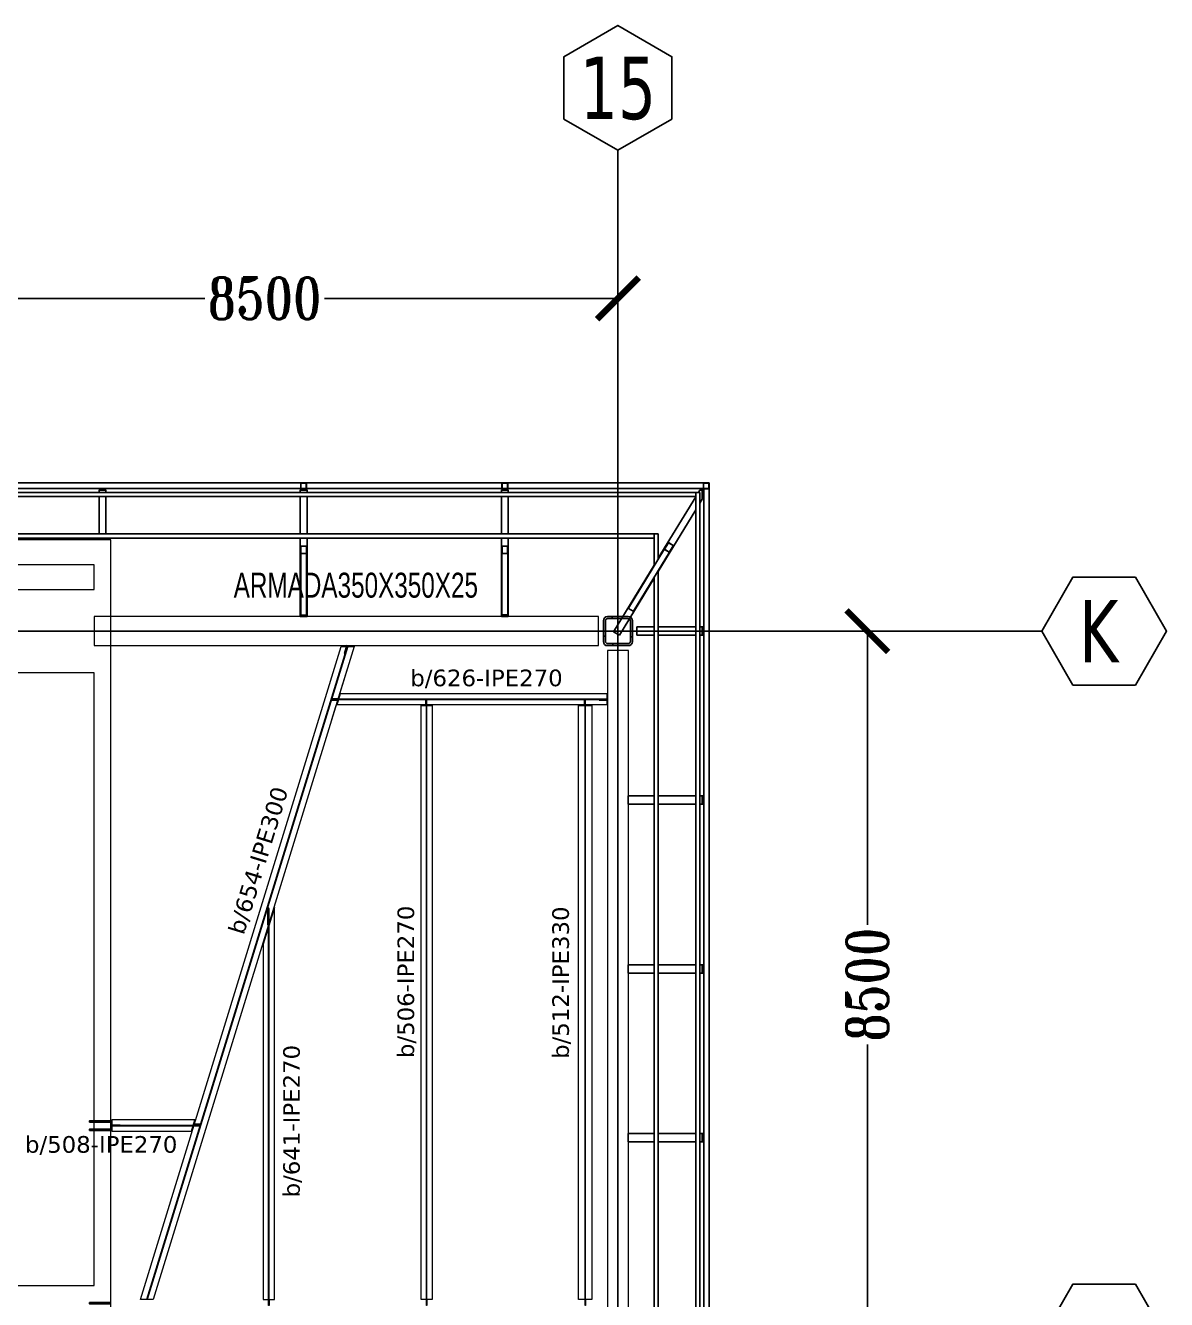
# Model space of a CAD drawing. Header units: millimetres. Extents: x -2452 to 78744, y -21906 to 33736.
# Drawn here: x 65020 to 78744, y 17465 to 32781 of the extents above; entities that cross this region are included whole.
import ezdxf
from ezdxf.enums import TextEntityAlignment as Align

# ---------------------------------------------------------------- set-up
doc = ezdxf.new("R2010")
doc.units = ezdxf.units.MM
doc.header["$LTSCALE"] = 0.9
for name, color, linetype, lineweight in [('0-3', 250, 'Continuous', 5), ('A_ALMA', 8, 'Continuous', 5), ('E_COLUMNAS-1', 254, 'Continuous', 25), ('E_COLUMNAS-2', 1, 'Continuous', 9), ('E_COLUMNAS-3', 1, 'Continuous', 35), ('E_COLUMNAS-4', 1, 'Continuous', 25), ('E_TEXTO', 3, 'Continuous', 9), ('E_VIGAS', 8, 'Continuous', 9), ('E_VIGAS-1', 5, 'Continuous', 25), ('E_VIGAS-2', 10, 'Continuous', 25), ('HCB-PLATINA', 4, 'Continuous', 15), ('HCB-VIGAS', 4, 'Continuous', 15), ('S-COLS-HDLN-1', 52, 'Continuous', 9), ('VIGAS_HCB', 4, 'Continuous', 15)]:
    doc.layers.add(name, color=color, linetype=linetype, lineweight=lineweight)
for name, color, linetype in [('COTAS', 8, 'Continuous'), ('HCB-ANCLAJE', 5, 'Continuous'), ('HCB-EJES', 1, 'Continuous'), ('HCB-ROTULOS', 2, 'Continuous')]:
    doc.layers.add(name, color=color, linetype=linetype)
doc.layers.get('0-3').off()
doc.styles.add('Arial Narrow', font='', dxfattribs={"width": 0.85, "height": 0.3})
doc.styles.add('ROMANT', font='romant.shx', dxfattribs={"width": 0.8})
doc.styles.add('VERDANA', font='verdana.ttf')
doc.styles.get('Arial Narrow').set_extended_font_data('Arial Narrow')
doc.dimstyles.new('1.125', dxfattribs={"dimscale": 0, "dimtxt": 500, "dimasz": 500, "dimexe": 4, "dimexo": 4, "dimgap": 15, "dimtad": 0, "dimdec": 0, "dimzin": 4, "dimdsep": 46, "dimtxsty": 'ROMANT', "dimblk": 'ARCHTICK', "dimcen": -10, "dimclrd": 256, "dimclrt": 3, "dimadec": 0, "dimazin": 0, "dimtfac": 1, "dimtdec": 0, "dimtix": 1, "dimtmove": 0, "dimatfit": 0, "dimldrblk": 'OBLIQUE', "dimfxl": 0.05, "dimtolj": 1, "dimtzin": 0, "dimarcsym": 0})
pattern_1 = [(45, (0, 0), (-0.3768879, 0.3768879), []), (45, (0, 0.571), (-0.3768879, 0.3768879), [])]

# ---------------------------------------------------------------- blocks, each defined once
blk = doc.blocks.new('EST_SFM_VIGA-METALICA-SECCION-C - EST_SFM_VIGA-METALICA-UPN160-1604346-PLANTA DE PISO 14 N_E_ _56_55m')
at = {"layer": 'E_VIGAS-1'}
for p, q in [((30.11, 0.018), (-30.277, 0.018)), ((32.53, 0.018), (30.168, 0.018)), ((34.953, 0.018), (32.588, 0.018)), ((35.017, 0.018), (35.011, 0.018)), ((35.017, 0.018), (35.017, -0.047)), ((-30.272, -0.047), (30.104, -0.047)), ((30.105, -0.047), (30.172, -0.047)), ((30.173, -0.047), (32.524, -0.047)), ((32.525, -0.047), (32.592, -0.047)), ((32.593, -0.047), (34.947, -0.047)), ((34.949, -0.047), (35.015, -0.047))]:
    blk.add_line(p, q, dxfattribs=at)
blk = doc.blocks.new('EST_SFM_VIGA-METALICA-SECCION-C - EST_SFM_VIGA-METALICA-UPN100-1529792-PLANTA DE PISO 14 N_E_ _56_55m')
at = {"layer": 'E_VIGAS-2'}
for p, q in [((-13.568, -0.018), (-13.568, 0.032)), ((-13.263, 0.032), (-13.567, 0.032)), ((13.831, 0.032), (-13.129, 0.032)), ((-13.568, -0.018), (-13.181, -0.018)), ((-13.047, -0.018), (13.749, -0.018))]:
    blk.add_line(p, q, dxfattribs=at)
blk = doc.blocks.new('EST_SFM_VIGA-METALICA-SECCION-C - EST_SFM_VIGA-METALICA-UPN100-1530878-PLANTA DE PISO 14 N_E_ _56_55m')
at = {"layer": 'E_VIGAS-2'}
for p, q in [((-14.294, -0.032), (-14.294, 0.018)), ((14.54, 0.018), (-14.294, 0.018)), ((-14.294, -0.032), (14.54, -0.032))]:
    blk.add_line(p, q, dxfattribs=at)
blk = doc.blocks.new('EST_SFM_VIGA-METALICA-SECCION-C - EST_SFM_VIGA-METALICA-UPN160-1529890-PLANTA DE PISO 14 N_E_ _56_55m')
at = {"layer": 'E_VIGAS-1'}
for p, q in [((14.442, 0.018), (-14.49, 0.018)), ((-14.49, -0.047), (-14.49, 0.016)), ((-14.49, -0.047), (-14.487, -0.047)), ((-14.485, -0.047), (14.437, -0.047))]:
    blk.add_line(p, q, dxfattribs=at)
blk = doc.blocks.new('EST_SFM_VIGA-METALICA-SECCION-C - EST_SFM_VIGA-METALICA-UPN100-1526554-PLANTA DE PISO 14 N_E_ _56_55m')
at = {"layer": 'E_VIGAS-2'}
for p, q in [((34.942, 0.018), (-34.929, 0.018)), ((34.942, 0.018), (34.942, -0.032)), ((-34.929, -0.032), (34.942, -0.032))]:
    blk.add_line(p, q, dxfattribs=at)
blk = doc.blocks.new('EST_SFM_VIGA-METALICA-SECCION-C - EST_SFM_VIGA-METALICA-UPN100-1526616-PLANTA DE PISO 14 N_E_ _56_55m')
at = {"layer": 'E_VIGAS-2'}
for p, q in [((34.044, 0.032), (-34.827, 0.032)), ((34.044, 0.032), (34.044, -0.018)), ((-34.827, -0.018), (34.044, -0.018))]:
    blk.add_line(p, q, dxfattribs=at)
blk = doc.blocks.new('EST_SCM_COLUMNA-METALICA-SECCION-CUADRADA - EST_SCM_COLUMNA-TUBULAR-CUADRADA_PTEØ_70x70 e_3mm-V29-PLANTA DE PISO 14 N_E_ _56_55m')
at = {"layer": 'E_COLUMNAS-1'}
for p, q in [((-0.035, -0.029), (-0.035, 0.029)), ((-0.032, 0.029), (-0.032, -0.029)), ((-0.029, 0.035), (0.029, 0.035)), ((0.029, 0.032), (-0.029, 0.032)), ((0.032, -0.029), (0.032, 0.029)), ((0.035, 0.029), (0.035, -0.029)), ((-0.029, -0.032), (0.029, -0.032)), ((0.029, -0.035), (-0.029, -0.035))]:
    blk.add_line(p, q, dxfattribs=at)
for centre, radius, start, end in [((-0.029, 0.029), 0.006, 90, 180), ((-0.029, 0.029), 0.003, 90, 180), ((0.029, 0.029), 0.006, 0, 90), ((0.029, 0.029), 0.003, 0, 90), ((0.029, 0.029), 0.006, 10, 80), ((0.029, 0.029), 0.003, 30, 60), ((-0.029, -0.029), 0.006, 180, 270), ((-0.029, -0.029), 0.003, 180, 270), ((0.029, -0.029), 0.006, 270, 0), ((0.029, -0.029), 0.003, 270, 360)]:
    blk.add_arc(centre, radius, start, end, dxfattribs=at)
blk = doc.blocks.new('EST_SCM_COLUMNA-METALICA-SECCION-CUADRADA - EST_SCM_COLUMNA-TUBULAR-CUADRADA_PTEØ_70x70 e_3mm-V35-PLANTA DE PISO 14 N_E_ _56_55m')
at = {"layer": 'E_COLUMNAS-2'}
h = blk.add_hatch(dxfattribs=at)
h.set_pattern_fill('FP_4', color=256, style=0, pattern_type=2)
h.set_pattern_definition([(315, (-7.522, 167.908), (0.15909903, 0.15909903), [])])
h.paths.add_polyline_path([(-0.029, 0.035), (-0.033, 0.033), (-0.035, 0.029), (-0.031, 0.031)])
h.paths.add_polyline_path([(0.029, 0.035), (-0.029, 0.035), (-0.029, 0.032), (0.029, 0.032)])
h.paths.add_polyline_path([(0.029, 0.035), (0.031, 0.031), (0.035, 0.029), (0.033, 0.033)])
h.paths.add_polyline_path([(-0.035, -0.029), (-0.033, -0.033), (-0.029, -0.035), (-0.031, -0.031)])
h.paths.add_polyline_path([(-0.035, 0.029), (-0.035, -0.029), (-0.032, -0.029), (-0.032, 0.029)])
h.paths.add_polyline_path([(0.035, -0.029), (0.031, -0.031), (0.029, -0.035), (0.033, -0.033)])
h.paths.add_polyline_path([(0.032, 0.029), (0.032, -0.029), (0.035, -0.029), (0.035, 0.029)])
h.paths.add_polyline_path([(-0.029, -0.032), (-0.029, -0.035), (0.029, -0.035), (0.029, -0.032), (0.018, -0.032)])
at = {"layer": 'E_COLUMNAS-1'}
for p, q in [((-0.035, -0.029), (-0.035, 0.029)), ((-0.032, 0.029), (-0.032, -0.029)), ((-0.029, 0.035), (0.029, 0.035)), ((0.029, 0.032), (-0.029, 0.032)), ((0.032, -0.029), (0.032, 0.029)), ((0.035, 0.029), (0.035, -0.029)), ((-0.029, -0.032), (0.029, -0.032)), ((0.029, -0.035), (-0.029, -0.035))]:
    blk.add_line(p, q, dxfattribs=at)
for centre, radius, start, end in [((-0.029, 0.029), 0.006, 90, 180), ((-0.029, 0.029), 0.006, 90, 170), ((-0.029, 0.029), 0.003, 90, 180), ((-0.029, 0.029), 0.003, 90, 150), ((0.029, 0.029), 0.006, 0, 90), ((0.029, 0.029), 0.006, 10, 90), ((0.029, 0.029), 0.003, 0, 90), ((0.029, 0.029), 0.003, 30, 90), ((-0.029, -0.029), 0.006, 180, 270), ((-0.029, -0.029), 0.003, 180, 270), ((0.029, -0.029), 0.006, 270, 0), ((0.029, -0.029), 0.003, 270, 360)]:
    blk.add_arc(centre, radius, start, end, dxfattribs=at)
blk = doc.blocks.new('EST_SCM_COLUMNA-METALICA-SECCION-CUADRADA - EST_SCM_COLUMNA-TUBULAR-CUADRADA_PTEØ_70x70 e_3mm-V36-PLANTA DE PISO 14 N_E_ _56_55m')
at = {"layer": 'E_COLUMNAS-1'}
for p, q in [((-0.035, -0.029), (-0.035, 0.029)), ((-0.032, 0.029), (-0.032, -0.029)), ((-0.029, 0.035), (0.029, 0.035)), ((0.029, 0.032), (-0.029, 0.032)), ((0.032, -0.029), (0.032, 0.029)), ((0.035, 0.029), (0.035, -0.029)), ((-0.029, -0.032), (0.029, -0.032)), ((0.029, -0.035), (-0.029, -0.035))]:
    blk.add_line(p, q, dxfattribs=at)
for centre, radius, start, end in [((-0.029, 0.029), 0.006, 90, 180), ((-0.029, 0.029), 0.006, 90, 170), ((-0.029, 0.029), 0.003, 90, 180), ((-0.029, 0.029), 0.003, 90, 150), ((0.029, 0.029), 0.006, 0, 90), ((0.029, 0.029), 0.006, 10, 90), ((0.029, 0.029), 0.003, 0, 90), ((0.029, 0.029), 0.003, 30, 90), ((-0.029, -0.029), 0.006, 180, 270), ((-0.029, -0.029), 0.003, 180, 270), ((0.029, -0.029), 0.006, 270, 0), ((0.029, -0.029), 0.003, 270, 360)]:
    blk.add_arc(centre, radius, start, end, dxfattribs=at)
blk = doc.blocks.new('DCTIB_CNI_EST_MOD-1A-FAC_0001_rvt-2-PLANTA DE PISO 14 N_E_ _56_55m')
at = {"layer": 'E_VIGAS'}
h = blk.add_hatch(dxfattribs=at)
h.set_pattern_fill('FP_2', color=256, style=0, pattern_type=2)
h.set_pattern_definition(pattern_1)
h.paths.add_polyline_path([(-9.974, 167.094), (-9.91, 167.094), (-9.91, 167.096), (-9.974, 167.096)])
h.paths.add_polyline_path([(-9.977, 167.098), (-9.976, 167.098), (-9.977, 167.18)])
h.paths.add_polyline_path([(-9.909, 167.098), (-9.907, 167.098), (-9.909, 167.18)])
h.paths.add_polyline_path([(-9.974, 167.182), (-9.91, 167.182), (-9.91, 167.184), (-9.974, 167.184)])
h = blk.add_hatch(dxfattribs=at)
h.set_pattern_fill('FP_2', color=256, style=0, pattern_type=2)
h.set_pattern_definition(pattern_1)
h.paths.add_polyline_path([(-5.547, 167.111), (-5.545, 167.113), (-5.6, 167.146), (-5.601, 167.145), (-5.547, 167.112)])
h.paths.add_polyline_path([(-5.498, 167.191), (-5.497, 167.193), (-5.552, 167.226), (-5.553, 167.224), (-5.547, 167.221)])
at = {"layer": 'E_COLUMNAS-1'}
for centre, radius, start, end in [((-9.971, 167.879), 0.006, 190, 270), ((-9.971, 167.879), 0.006, 190, 270), ((-9.971, 167.879), 0.003, 210, 270), ((-9.971, 167.879), 0.003, 210, 270), ((-9.913, 167.879), 0.006, 270, 350), ((-9.913, 167.879), 0.006, 270, 350), ((-9.913, 167.879), 0.003, 270, 330), ((-9.913, 167.879), 0.003, 270, 330), ((-7.551, 167.879), 0.006, 190, 270), ((-7.551, 167.879), 0.006, 190, 270), ((-7.551, 167.879), 0.003, 210, 270), ((-7.551, 167.879), 0.003, 210, 270), ((-7.493, 167.879), 0.006, 270, 350), ((-7.493, 167.879), 0.006, 270, 350), ((-7.493, 167.879), 0.003, 270, 330), ((-7.493, 167.879), 0.003, 270, 330), ((-5.128, 167.879), 0.006, 190, 260), ((-5.128, 167.879), 0.006, 190, 260), ((-5.128, 167.879), 0.003, 210, 240), ((-5.128, 167.879), 0.003, 210, 240)]:
    blk.add_arc(centre, radius, start, end, dxfattribs=at)
at = {"layer": 'E_VIGAS-1'}
for p, q in [((-12.364, 167.864), (-12.364, 167.878)), ((-12.364, 167.859), (-12.364, 167.864)), ((-12.359, 167.878), (-12.359, 167.864)), ((-12.359, 167.864), (-12.359, 167.859)), ((-9.945, 167.876), (-9.945, 167.878)), ((-9.945, 167.864), (-9.945, 167.873)), ((-9.945, 167.859), (-9.945, 167.864)), ((-9.94, 167.878), (-9.94, 167.876)), ((-9.94, 167.873), (-9.94, 167.864)), ((-9.94, 167.864), (-9.94, 167.859)), ((-7.525, 167.876), (-7.525, 167.878)), ((-7.525, 167.864), (-7.525, 167.873)), ((-7.525, 167.859), (-7.525, 167.864)), ((-7.52, 167.878), (-7.52, 167.876)), ((-7.52, 167.873), (-7.52, 167.864)), ((-7.52, 167.864), (-7.52, 167.859)), ((-5.158, 167.878), (-5.17, 167.859)), ((-5.153, 167.873), (-5.153, 167.875)), ((-5.151, 167.868), (-5.152, 167.87)), ((-5.149, 167.864), (-5.15, 167.865)), ((-12.403, 167.858), (-12.403, 167.859)), ((-12.403, 167.859), (-12.375, 167.859)), ((-12.403, 167.858), (-12.321, 167.858)), ((-12.321, 167.858), (-12.403, 167.858)), ((-12.403, 167.858), (-12.403, 167.83)), ((-12.403, 167.78), (-12.403, 167.33)), ((-12.349, 167.859), (-12.321, 167.859)), ((-12.321, 167.859), (-12.321, 167.858)), ((-12.321, 167.858), (-12.321, 167.83)), ((-12.321, 167.78), (-12.321, 167.33)), ((-9.983, 167.859), (-9.955, 167.859)), ((-9.983, 167.858), (-9.983, 167.859)), ((-9.983, 167.858), (-9.901, 167.858)), ((-9.901, 167.858), (-9.983, 167.858)), ((-9.983, 167.83), (-9.983, 167.858)), ((-9.983, 167.33), (-9.983, 167.78)), ((-9.929, 167.859), (-9.901, 167.859)), ((-9.901, 167.859), (-9.901, 167.858)), ((-9.901, 167.83), (-9.901, 167.858)), ((-9.901, 167.33), (-9.901, 167.78)), ((-7.535, 167.859), (-7.563, 167.859)), ((-7.563, 167.859), (-7.535, 167.859)), ((-7.563, 167.858), (-7.563, 167.859)), ((-7.563, 167.858), (-7.481, 167.858)), ((-7.481, 167.858), (-7.563, 167.858)), ((-7.563, 167.83), (-7.563, 167.858)), ((-7.563, 167.33), (-7.563, 167.78)), ((-7.509, 167.859), (-7.481, 167.859)), ((-7.481, 167.859), (-7.509, 167.859)), ((-7.481, 167.859), (-7.481, 167.858)), ((-7.481, 167.83), (-7.481, 167.858)), ((-7.481, 167.33), (-7.481, 167.78)), ((-5.677, 167.038), (-5.227, 167.777)), ((-5.194, 167.83), (-5.177, 167.858)), ((-5.177, 167.859), (-5.148, 167.859)), ((-5.177, 167.858), (-5.149, 167.858)), ((-5.149, 167.858), (-5.177, 167.858)), ((-5.177, 167.701), (-5.149, 167.747)), ((-5.149, 167.747), (-5.149, 167.858)), ((-5.148, 167.853), (-5.148, 167.859)), ((-5.148, 167.859), (-5.148, 167.853)), ((-5.148, 167.802), (-5.148, 167.749)), ((-5.147, 167.761), (-5.129, 167.791)), ((-5.146, 167.835), (-5.143, 167.84)), ((-5.143, 167.831), (-5.146, 167.826)), ((-5.677, 166.88), (-5.227, 167.619)), ((-12.403, 167.28), (-12.403, 167.263)), ((-12.321, 167.263), (-12.403, 167.263)), ((-12.321, 167.28), (-12.321, 167.263)), ((-9.983, 166.337), (-9.983, 167.28)), ((-9.901, 166.337), (-9.901, 167.28)), ((-7.563, 166.337), (-7.563, 167.28)), ((-7.481, 166.337), (-7.481, 167.28)), ((-9.977, 167.18), (-9.977, 167.098)), ((-9.977, 167.098), (-9.977, 166.357)), ((-9.976, 167.18), (-9.976, 167.172)), ((-9.976, 167.098), (-9.976, 167.18)), ((-9.976, 167.098), (-9.976, 167.094)), ((-9.91, 167.184), (-9.974, 167.184)), ((-9.974, 167.182), (-9.91, 167.182)), ((-9.91, 167.096), (-9.974, 167.096)), ((-9.909, 167.172), (-9.909, 167.18)), ((-9.909, 167.18), (-9.909, 167.098)), ((-9.909, 167.094), (-9.909, 167.098)), ((-9.907, 167.098), (-9.907, 167.18)), ((-9.907, 166.357), (-9.907, 167.098)), ((-7.557, 167.18), (-7.557, 167.098)), ((-7.557, 167.098), (-7.557, 166.361)), ((-7.556, 167.18), (-7.556, 167.172)), ((-7.556, 167.098), (-7.556, 167.18)), ((-7.556, 167.098), (-7.556, 167.094)), ((-7.49, 167.184), (-7.554, 167.184)), ((-7.554, 167.182), (-7.49, 167.182)), ((-7.49, 167.096), (-7.554, 167.096)), ((-7.489, 167.172), (-7.489, 167.18)), ((-7.489, 167.18), (-7.489, 167.098)), ((-7.489, 167.094), (-7.489, 167.098)), ((-7.487, 167.098), (-7.487, 167.18)), ((-7.487, 166.361), (-7.487, 167.098)), ((-5.602, 167.15), (-6.034, 166.44)), ((-5.974, 166.404), (-5.542, 167.113)), ((-5.556, 167.224), (-5.602, 167.15)), ((-5.6, 167.149), (-5.602, 167.146)), ((-5.601, 167.145), (-5.547, 167.111)), ((-5.6, 167.149), (-5.555, 167.223)), ((-5.545, 167.113), (-5.6, 167.146)), ((-5.555, 167.223), (-5.56, 167.216)), ((-5.553, 167.224), (-5.498, 167.191)), ((-5.497, 167.193), (-5.552, 167.226)), ((-5.545, 167.111), (-5.543, 167.114)), ((-5.498, 167.188), (-5.543, 167.114)), ((-5.542, 167.113), (-5.497, 167.188)), ((-5.502, 167.181), (-5.498, 167.188)), ((-9.974, 167.094), (-9.91, 167.094)), ((-7.554, 167.094), (-7.49, 167.094)), ((-6.215, 166.155), (-5.727, 166.956)), ((-6.145, 166.112), (-5.727, 166.798)), ((-9.901, 166.337), (-9.983, 166.337)), ((-9.974, 166.353), (-9.91, 166.353)), ((-7.481, 166.337), (-7.563, 166.337)), ((-7.535, 166.337), (-7.563, 166.337)), ((-7.554, 166.357), (-7.49, 166.357)), ((-7.525, 166.337), (-7.519, 166.337)), ((-7.525, 166.337), (-7.525, 166.337)), ((-7.52, 166.337), (-7.52, 166.337)), ((-7.481, 166.337), (-7.509, 166.337)), ((-6.033, 166.435), (-5.979, 166.402)), ((-5.934, 166.112), (-5.934, 166.212)), ((-5.727, 166.212), (-5.934, 166.212)), ((-5.227, 166.212), (-5.677, 166.212)), ((-5.149, 166.212), (-5.177, 166.212)), ((-5.149, 166.212), (-5.149, 166.112)), ((-5.149, 166.112), (-5.149, 166.212)), ((-5.149, 166.212), (-5.148, 166.212)), ((-5.148, 166.212), (-5.148, 166.175)), ((-5.129, 166.212), (-5.148, 166.212)), ((-6.145, 166.112), (-6.215, 166.155)), ((-5.727, 166.112), (-5.934, 166.112)), ((-5.227, 166.112), (-5.677, 166.112)), ((-5.149, 166.112), (-5.177, 166.112)), ((-5.148, 166.112), (-5.149, 166.112)), ((-5.148, 166.165), (-5.143, 166.165)), ((-5.143, 166.165), (-5.148, 166.165)), ((-5.148, 166.165), (-5.143, 166.165)), ((-5.143, 166.16), (-5.148, 166.16)), ((-5.143, 166.16), (-5.148, 166.16)), ((-5.148, 166.16), (-5.143, 166.16)), ((-5.148, 166.15), (-5.148, 166.112)), ((-5.148, 166.112), (-5.129, 166.112)), ((-5.143, 166.165), (-5.129, 166.165)), ((-5.129, 166.16), (-5.143, 166.16)), ((-6.037, 164.082), (-6.037, 164.182)), ((-5.727, 164.182), (-6.037, 164.182)), ((-5.727, 164.082), (-6.037, 164.082)), ((-5.227, 164.182), (-5.677, 164.182)), ((-5.227, 164.082), (-5.677, 164.082)), ((-5.149, 164.182), (-5.177, 164.182)), ((-5.149, 164.082), (-5.177, 164.082)), ((-5.149, 164.182), (-5.149, 164.082)), ((-5.149, 164.082), (-5.149, 164.182)), ((-5.149, 164.182), (-5.148, 164.182)), ((-5.148, 164.082), (-5.149, 164.082)), ((-5.148, 164.182), (-5.148, 164.145)), ((-5.129, 164.182), (-5.148, 164.182)), ((-5.148, 164.135), (-5.143, 164.135)), ((-5.143, 164.135), (-5.148, 164.135)), ((-5.148, 164.135), (-5.143, 164.135)), ((-5.143, 164.13), (-5.148, 164.13)), ((-5.143, 164.13), (-5.148, 164.13)), ((-5.148, 164.13), (-5.143, 164.13)), ((-5.148, 164.12), (-5.148, 164.082)), ((-5.148, 164.082), (-5.129, 164.082)), ((-5.143, 164.135), (-5.129, 164.135)), ((-5.129, 164.13), (-5.143, 164.13)), ((-6.037, 162.052), (-6.037, 162.152)), ((-5.727, 162.152), (-6.037, 162.152)), ((-5.727, 162.052), (-6.037, 162.052)), ((-5.227, 162.152), (-5.677, 162.152)), ((-5.227, 162.052), (-5.677, 162.052)), ((-5.149, 162.152), (-5.177, 162.152)), ((-5.149, 162.052), (-5.177, 162.052)), ((-5.149, 162.152), (-5.149, 162.052)), ((-5.149, 162.052), (-5.149, 162.152)), ((-5.149, 162.152), (-5.148, 162.152)), ((-5.148, 162.052), (-5.149, 162.052)), ((-5.148, 162.152), (-5.148, 162.115)), ((-5.129, 162.152), (-5.148, 162.152)), ((-5.148, 162.105), (-5.143, 162.105)), ((-5.143, 162.105), (-5.148, 162.105)), ((-5.148, 162.105), (-5.143, 162.105)), ((-5.143, 162.1), (-5.148, 162.1)), ((-5.143, 162.1), (-5.148, 162.1)), ((-5.148, 162.1), (-5.143, 162.1)), ((-5.148, 162.09), (-5.148, 162.052)), ((-5.148, 162.052), (-5.129, 162.052)), ((-5.143, 162.105), (-5.129, 162.105)), ((-5.129, 162.1), (-5.143, 162.1)), ((-6.037, 160.023), (-6.037, 160.123)), ((-5.727, 160.123), (-6.037, 160.123)), ((-5.227, 160.123), (-5.677, 160.123)), ((-5.149, 160.123), (-5.177, 160.123)), ((-5.149, 160.123), (-5.149, 160.023)), ((-5.149, 160.023), (-5.149, 160.123)), ((-5.149, 160.123), (-5.148, 160.123)), ((-5.148, 160.123), (-5.148, 160.085)), ((-5.129, 160.123), (-5.148, 160.123)), ((-5.148, 160.075), (-5.143, 160.075)), ((-5.143, 160.075), (-5.148, 160.075)), ((-5.148, 160.075), (-5.143, 160.075)), ((-5.143, 160.07), (-5.148, 160.07)), ((-5.143, 160.07), (-5.148, 160.07)), ((-5.148, 160.07), (-5.143, 160.07)), ((-5.148, 160.06), (-5.148, 160.023)), ((-5.143, 160.075), (-5.129, 160.075)), ((-5.129, 160.07), (-5.143, 160.07)), ((-5.727, 160.023), (-6.037, 160.023)), ((-5.227, 160.023), (-5.677, 160.023)), ((-5.149, 160.023), (-5.177, 160.023)), ((-5.148, 160.023), (-5.149, 160.023)), ((-5.148, 160.023), (-5.129, 160.023))]:
    blk.add_line(p, q, dxfattribs=at)
at = {"layer": 'E_VIGAS-1', "flags": 128}
for points in [[(-5.135, 167.854), (-5.138, 167.855), (-5.142, 167.857), (-5.146, 167.861), (-5.149, 167.864), (-5.152, 167.869), (-5.153, 167.874), (-5.154, 167.878)], [(-5.143, 167.84), (-5.138, 167.848), (-5.133, 167.857), (-5.129, 167.863)], [(-5.177, 167.858), (-5.177, 167.858), (-5.177, 167.859)], [(-5.148, 167.749), (-5.149, 167.747), (-5.149, 167.747)], [(-5.129, 167.854), (-5.133, 167.847), (-5.138, 167.838), (-5.143, 167.831)], [(-9.974, 167.184), (-9.975, 167.184), (-9.975, 167.184), (-9.976, 167.183), (-9.976, 167.183), (-9.977, 167.182), (-9.977, 167.181), (-9.977, 167.18)], [(-9.977, 167.098), (-9.977, 167.097), (-9.977, 167.096), (-9.976, 167.095), (-9.976, 167.095), (-9.975, 167.094), (-9.975, 167.094), (-9.974, 167.094)], [(-9.976, 167.18), (-9.976, 167.181), (-9.975, 167.181), (-9.975, 167.182), (-9.975, 167.182), (-9.975, 167.182), (-9.974, 167.182), (-9.974, 167.182)], [(-9.974, 167.096), (-9.974, 167.096), (-9.975, 167.096), (-9.975, 167.096), (-9.975, 167.096), (-9.975, 167.097), (-9.976, 167.097), (-9.976, 167.098)], [(-9.907, 167.18), (-9.907, 167.181), (-9.907, 167.182), (-9.908, 167.183), (-9.908, 167.183), (-9.909, 167.184), (-9.909, 167.184), (-9.91, 167.184)], [(-9.91, 167.182), (-9.91, 167.182), (-9.909, 167.182), (-9.909, 167.182), (-9.909, 167.182), (-9.909, 167.181), (-9.909, 167.181), (-9.909, 167.18)], [(-9.91, 167.094), (-9.909, 167.094), (-9.909, 167.094), (-9.908, 167.095), (-9.908, 167.095), (-9.907, 167.096), (-9.907, 167.097), (-9.907, 167.098)], [(-9.909, 167.098), (-9.909, 167.097), (-9.909, 167.097), (-9.909, 167.096), (-9.909, 167.096), (-9.909, 167.096), (-9.91, 167.096), (-9.91, 167.096)], [(-7.554, 167.184), (-7.555, 167.184), (-7.555, 167.184), (-7.556, 167.183), (-7.556, 167.183), (-7.557, 167.182), (-7.557, 167.181), (-7.557, 167.18)], [(-7.557, 167.098), (-7.557, 167.097), (-7.557, 167.096), (-7.556, 167.095), (-7.556, 167.095), (-7.555, 167.094), (-7.555, 167.094), (-7.554, 167.094)], [(-7.556, 167.18), (-7.556, 167.181), (-7.555, 167.181), (-7.555, 167.182), (-7.555, 167.182), (-7.555, 167.182), (-7.554, 167.182), (-7.554, 167.182)], [(-7.554, 167.096), (-7.554, 167.096), (-7.555, 167.096), (-7.555, 167.096), (-7.555, 167.096), (-7.555, 167.097), (-7.556, 167.097), (-7.556, 167.098)], [(-7.487, 167.18), (-7.487, 167.181), (-7.487, 167.182), (-7.488, 167.183), (-7.488, 167.183), (-7.489, 167.184), (-7.489, 167.184), (-7.49, 167.184)], [(-7.49, 167.182), (-7.49, 167.182), (-7.489, 167.182), (-7.489, 167.182), (-7.489, 167.182), (-7.489, 167.181), (-7.489, 167.181), (-7.489, 167.18)], [(-7.49, 167.094), (-7.489, 167.094), (-7.489, 167.094), (-7.488, 167.095), (-7.488, 167.095), (-7.487, 167.096), (-7.487, 167.097), (-7.487, 167.098)], [(-7.489, 167.098), (-7.489, 167.097), (-7.489, 167.097), (-7.489, 167.096), (-7.489, 167.096), (-7.489, 167.096), (-7.49, 167.096), (-7.49, 167.096)], [(-5.602, 167.15), (-5.602, 167.149), (-5.602, 167.148), (-5.602, 167.147), (-5.602, 167.146), (-5.602, 167.146), (-5.602, 167.145), (-5.601, 167.145)], [(-5.6, 167.146), (-5.6, 167.147), (-5.601, 167.147), (-5.601, 167.147), (-5.601, 167.148), (-5.601, 167.148), (-5.601, 167.149), (-5.6, 167.149)], [(-5.552, 167.226), (-5.552, 167.226), (-5.553, 167.226), (-5.554, 167.226), (-5.555, 167.226), (-5.555, 167.225), (-5.556, 167.225), (-5.556, 167.224)], [(-5.555, 167.223), (-5.555, 167.224), (-5.555, 167.224), (-5.554, 167.224), (-5.554, 167.224), (-5.554, 167.224), (-5.553, 167.224), (-5.553, 167.224), (-5.553, 167.224)], [(-5.547, 167.111), (-5.546, 167.111), (-5.545, 167.111), (-5.544, 167.111), (-5.544, 167.112), (-5.543, 167.112), (-5.542, 167.113), (-5.542, 167.113)], [(-5.543, 167.114), (-5.543, 167.114), (-5.544, 167.113), (-5.544, 167.113), (-5.544, 167.113), (-5.545, 167.113), (-5.545, 167.113), (-5.545, 167.113)], [(-5.498, 167.191), (-5.498, 167.191), (-5.498, 167.19), (-5.498, 167.19), (-5.498, 167.19), (-5.498, 167.189), (-5.498, 167.189), (-5.498, 167.188)], [(-5.497, 167.188), (-5.496, 167.188), (-5.496, 167.189), (-5.496, 167.19), (-5.496, 167.191), (-5.496, 167.192), (-5.497, 167.192), (-5.497, 167.193)], [(-9.977, 166.357), (-9.977, 166.356), (-9.977, 166.355), (-9.976, 166.355), (-9.976, 166.354), (-9.975, 166.354), (-9.975, 166.353), (-9.974, 166.353)], [(-9.91, 166.353), (-9.909, 166.353), (-9.909, 166.354), (-9.908, 166.354), (-9.908, 166.355), (-9.907, 166.355), (-9.907, 166.356), (-9.907, 166.357)], [(-7.557, 166.361), (-7.557, 166.36), (-7.557, 166.359), (-7.556, 166.359), (-7.556, 166.358), (-7.555, 166.358), (-7.555, 166.357), (-7.554, 166.357)], [(-7.49, 166.357), (-7.489, 166.357), (-7.489, 166.358), (-7.488, 166.358), (-7.488, 166.359), (-7.487, 166.359), (-7.487, 166.36), (-7.487, 166.361)], [(-6.034, 166.44), (-6.034, 166.44), (-6.034, 166.439), (-6.034, 166.438), (-6.034, 166.437), (-6.034, 166.436), (-6.034, 166.436), (-6.033, 166.435)], [(-5.979, 166.402), (-5.978, 166.402), (-5.977, 166.402), (-5.977, 166.402), (-5.976, 166.402), (-5.975, 166.403), (-5.974, 166.403), (-5.974, 166.404)]]:
    blk.add_lwpolyline(points, dxfattribs=at)
at = {"layer": 'E_VIGAS-1'}
for centre, start_param, end_param in [((-7.535, 166.337), 4.712389, 6.283185), ((-7.535, 166.337), 0.785398, 1.308997), ((-7.535, 166.337), 0, 0.523599), ((-7.509, 166.337), 3.141593, 4.712389), ((-7.509, 166.337), 2.617994, 3.141593), ((-7.509, 166.337), 1.832596, 2.356194)]:
    blk.add_ellipse(centre, major_axis=(0.0107, 0), ratio=0.003149, start_param=start_param, end_param=end_param, dxfattribs=at)
for points, knots in [([(-12.375, 167.859), (-12.374, 167.859), (-12.373, 167.859), (-12.37, 167.859), (-12.368, 167.86), (-12.366, 167.86), (-12.365, 167.862), (-12.364, 167.863), (-12.364, 167.864)], [0, 0, 0, 0, 0.142857, 0.285714, 0.428571, 0.571429, 0.785714, 1, 1, 1, 1]), ([(-12.364, 167.864), (-12.364, 167.863), (-12.365, 167.862), (-12.366, 167.86), (-12.368, 167.86), (-12.369, 167.859), (-12.37, 167.859), (-12.372, 167.859), (-12.374, 167.859), (-12.375, 167.859)], [0, 0, 0, 0, 0.285714, 0.428571, 0.571429, 0.678571, 0.732143, 0.785714, 1, 1, 1, 1]), ([(-12.349, 167.859), (-12.35, 167.859), (-12.351, 167.859), (-12.354, 167.859), (-12.356, 167.86), (-12.358, 167.86), (-12.359, 167.862), (-12.359, 167.863), (-12.359, 167.864)], [0, 0, 0, 0, 0.142857, 0.285714, 0.428571, 0.571429, 0.785714, 1, 1, 1, 1]), ([(-12.359, 167.864), (-12.359, 167.863), (-12.359, 167.862), (-12.357, 167.86), (-12.356, 167.86), (-12.354, 167.859), (-12.353, 167.859), (-12.352, 167.859), (-12.35, 167.859), (-12.349, 167.859)], [0, 0, 0, 0, 0.285714, 0.428571, 0.571429, 0.678571, 0.732143, 0.785714, 1, 1, 1, 1]), ([(-9.945, 167.864), (-9.945, 167.863), (-9.945, 167.862), (-9.947, 167.86), (-9.948, 167.86), (-9.95, 167.859), (-9.951, 167.859), (-9.952, 167.859), (-9.954, 167.859), (-9.955, 167.859)], [0, 0, 0, 0, 0.285714, 0.428571, 0.571429, 0.678571, 0.732143, 0.785714, 1, 1, 1, 1]), ([(-9.955, 167.859), (-9.954, 167.859), (-9.953, 167.859), (-9.95, 167.859), (-9.948, 167.86), (-9.946, 167.86), (-9.945, 167.862), (-9.945, 167.863), (-9.945, 167.864)], [0, 0, 0, 0, 0.142857, 0.285714, 0.428571, 0.571429, 0.785714, 1, 1, 1, 1]), ([(-9.94, 167.864), (-9.94, 167.863), (-9.939, 167.862), (-9.938, 167.86), (-9.936, 167.86), (-9.935, 167.859), (-9.934, 167.859), (-9.932, 167.859), (-9.93, 167.859), (-9.929, 167.859)], [0, 0, 0, 0, 0.285714, 0.428571, 0.571429, 0.678571, 0.732143, 0.785714, 1, 1, 1, 1]), ([(-9.929, 167.859), (-9.93, 167.859), (-9.931, 167.859), (-9.934, 167.859), (-9.936, 167.86), (-9.938, 167.86), (-9.939, 167.862), (-9.94, 167.863), (-9.94, 167.864)], [0, 0, 0, 0, 0.142857, 0.285714, 0.428571, 0.571429, 0.785714, 1, 1, 1, 1]), ([(-7.525, 167.864), (-7.525, 167.863), (-7.525, 167.862), (-7.527, 167.86), (-7.528, 167.86), (-7.53, 167.859), (-7.531, 167.859), (-7.532, 167.859), (-7.534, 167.859), (-7.535, 167.859)], [0, 0, 0, 0, 0.285714, 0.428571, 0.571429, 0.678571, 0.732143, 0.785714, 1, 1, 1, 1]), ([(-7.535, 167.859), (-7.534, 167.859), (-7.533, 167.859), (-7.53, 167.859), (-7.528, 167.859), (-7.526, 167.86), (-7.525, 167.862), (-7.525, 167.863), (-7.525, 167.864)], [0, 0, 0, 0, 0.142857, 0.285714, 0.428571, 0.571429, 0.785714, 1, 1, 1, 1]), ([(-7.52, 167.864), (-7.52, 167.863), (-7.519, 167.861), (-7.518, 167.86), (-7.516, 167.86), (-7.515, 167.859), (-7.514, 167.859), (-7.512, 167.859), (-7.51, 167.859), (-7.509, 167.859)], [0, 0, 0, 0, 0.285714, 0.428571, 0.571429, 0.678571, 0.732143, 0.785714, 1, 1, 1, 1]), ([(-7.509, 167.859), (-7.51, 167.859), (-7.511, 167.859), (-7.514, 167.859), (-7.516, 167.86), (-7.518, 167.86), (-7.519, 167.862), (-7.52, 167.863), (-7.52, 167.864)], [0, 0, 0, 0, 0.142857, 0.285714, 0.428571, 0.571429, 0.785714, 1, 1, 1, 1]), ([(-5.148, 167.853), (-5.148, 167.852), (-5.148, 167.85), (-5.148, 167.848), (-5.148, 167.847), (-5.148, 167.846), (-5.148, 167.845), (-5.148, 167.844), (-5.148, 167.844), (-5.148, 167.843), (-5.147, 167.843), (-5.147, 167.843), (-5.147, 167.843)], [-1, -1, -1, -1, -0.8571429, -0.7857143, -0.75, -0.7142857, -0.6785714, -0.6428571, -0.6071429, -0.5892857, -0.5803571, -0.5714286, -0.5714286, -0.5714286, -0.5714286]), ([(-5.143, 167.84), (-5.143, 167.84), (-5.144, 167.839), (-5.144, 167.839), (-5.145, 167.838), (-5.145, 167.838), (-5.145, 167.838), (-5.146, 167.838), (-5.146, 167.838), (-5.146, 167.838), (-5.146, 167.839), (-5.147, 167.839), (-5.147, 167.84), (-5.147, 167.84), (-5.147, 167.84), (-5.147, 167.84), (-5.147, 167.84), (-5.147, 167.841), (-5.147, 167.841), (-5.147, 167.842), (-5.147, 167.842), (-5.147, 167.843), (-5.147, 167.843), (-5.147, 167.843), (-5.148, 167.843), (-5.148, 167.844), (-5.148, 167.844), (-5.148, 167.845), (-5.148, 167.846), (-5.148, 167.847), (-5.148, 167.848), (-5.148, 167.85), (-5.148, 167.852), (-5.148, 167.853)], [-1, -1, -1, -1, -0.928571, -0.857143, -0.839286, -0.821429, -0.785714, -0.75, -0.714286, -0.678571, -0.642857, -0.607143, -0.589286, -0.580357, -0.571429, -0.5625, -0.553571, -0.535714, -0.5, -0.464286, -0.446429, -0.4375, -0.428571, -0.419643, -0.410714, -0.392857, -0.357143, -0.321429, -0.285714, -0.25, -0.214286, -0.142857, 0, 0, 0, 0]), ([(-5.143, 167.831), (-5.144, 167.829), (-5.146, 167.824), (-5.147, 167.816), (-5.148, 167.809), (-5.148, 167.804), (-5.148, 167.802)], [0, 0, 0, 0, 0.285714, 0.571429, 0.785714, 1, 1, 1, 1]), ([(-5.146, 167.838), (-5.146, 167.838), (-5.146, 167.838), (-5.145, 167.838), (-5.145, 167.838), (-5.145, 167.838), (-5.144, 167.839), (-5.144, 167.839), (-5.143, 167.84), (-5.143, 167.84)], [-0.2857143, -0.2857143, -0.2857143, -0.2857143, -0.25, -0.2142857, -0.1785714, -0.1607143, -0.1428571, -0.0714286, 0, 0, 0, 0]), ([(-5.146, 167.824), (-5.145, 167.825), (-5.145, 167.827), (-5.143, 167.83), (-5.143, 167.831)], [0.7143088, 0.7143088, 0.7143088, 0.7143088, 0.8571429, 1, 1, 1, 1]), ([(-5.148, 166.175), (-5.148, 166.174), (-5.148, 166.173), (-5.147, 166.17), (-5.147, 166.169), (-5.146, 166.167), (-5.145, 166.165), (-5.143, 166.165), (-5.143, 166.165)], [0, 0, 0, 0, 0.142857, 0.285714, 0.428571, 0.571429, 0.785714, 1, 1, 1, 1]), ([(-5.143, 166.16), (-5.143, 166.16), (-5.144, 166.159), (-5.145, 166.159), (-5.146, 166.158), (-5.147, 166.156), (-5.147, 166.155), (-5.147, 166.154), (-5.148, 166.152), (-5.148, 166.151), (-5.148, 166.15)], [0, 0, 0, 0, 0.142857, 0.285714, 0.428571, 0.571429, 0.678571, 0.732143, 0.785714, 1, 1, 1, 1]), ([(-5.148, 164.145), (-5.148, 164.144), (-5.148, 164.143), (-5.147, 164.14), (-5.147, 164.139), (-5.146, 164.137), (-5.145, 164.136), (-5.143, 164.135), (-5.143, 164.135)], [0, 0, 0, 0, 0.142857, 0.285714, 0.428571, 0.571429, 0.785714, 1, 1, 1, 1]), ([(-5.143, 164.13), (-5.143, 164.13), (-5.144, 164.13), (-5.145, 164.129), (-5.146, 164.128), (-5.147, 164.126), (-5.147, 164.125), (-5.147, 164.124), (-5.148, 164.122), (-5.148, 164.121), (-5.148, 164.12)], [0, 0, 0, 0, 0.142857, 0.285714, 0.428571, 0.571429, 0.678571, 0.732143, 0.785714, 1, 1, 1, 1]), ([(-5.148, 162.115), (-5.148, 162.114), (-5.148, 162.113), (-5.147, 162.111), (-5.147, 162.109), (-5.146, 162.107), (-5.145, 162.106), (-5.143, 162.105), (-5.143, 162.105)], [0, 0, 0, 0, 0.142857, 0.285714, 0.428571, 0.571429, 0.785714, 1, 1, 1, 1]), ([(-5.143, 162.1), (-5.143, 162.1), (-5.144, 162.1), (-5.145, 162.099), (-5.146, 162.098), (-5.147, 162.096), (-5.147, 162.095), (-5.147, 162.094), (-5.148, 162.093), (-5.148, 162.091), (-5.148, 162.09)], [0, 0, 0, 0, 0.142857, 0.285714, 0.428571, 0.571429, 0.678571, 0.732143, 0.785714, 1, 1, 1, 1]), ([(-5.148, 160.085), (-5.148, 160.084), (-5.148, 160.083), (-5.147, 160.081), (-5.147, 160.079), (-5.146, 160.077), (-5.145, 160.076), (-5.143, 160.075), (-5.143, 160.075)], [0, 0, 0, 0, 0.142857, 0.285714, 0.428571, 0.571429, 0.785714, 1, 1, 1, 1]), ([(-5.143, 160.07), (-5.143, 160.07), (-5.144, 160.07), (-5.145, 160.069), (-5.146, 160.068), (-5.147, 160.067), (-5.147, 160.065), (-5.147, 160.064), (-5.148, 160.063), (-5.148, 160.061), (-5.148, 160.06)], [0, 0, 0, 0, 0.142857, 0.285714, 0.428571, 0.571429, 0.678571, 0.732143, 0.785714, 1, 1, 1, 1])]:
    blk.add_open_spline(points, degree=3, knots=knots, dxfattribs=at)
for points in [[(-5.148, 167.859), (-5.148, 167.859), (-5.149, 167.858), (-5.149, 167.858), (-5.149, 167.858)], [(-5.148, 167.802), (-5.148, 167.803), (-5.148, 167.807), (-5.148, 167.811), (-5.147, 167.814), (-5.147, 167.815)]]:
    blk.add_open_spline(points, degree=3, dxfattribs=at)
at = {"layer": 'E_COLUMNAS-1', "rotation": 180}
for name, p in [('EST_SCM_COLUMNA-METALICA-SECCION-CUADRADA - EST_SCM_COLUMNA-TUBULAR-CUADRADA_PTEØ_70x70 e_3mm-V36-PLANTA DE PISO 14 N_E_ _56_55m', (-9.942, 167.908)), ('EST_SCM_COLUMNA-METALICA-SECCION-CUADRADA - EST_SCM_COLUMNA-TUBULAR-CUADRADA_PTEØ_70x70 e_3mm-V35-PLANTA DE PISO 14 N_E_ _56_55m', (-7.522, 167.908)), ('EST_SCM_COLUMNA-METALICA-SECCION-CUADRADA - EST_SCM_COLUMNA-TUBULAR-CUADRADA_PTEØ_70x70 e_3mm-V29-PLANTA DE PISO 14 N_E_ _56_55m', (-5.099, 167.908))]:
    blk.add_blockref(name, p, dxfattribs=at)
at = {"layer": 'E_VIGAS-1'}
for name, p in [('EST_SFM_VIGA-METALICA-SECCION-C - EST_SFM_VIGA-METALICA-UPN160-1604346-PLANTA DE PISO 14 N_E_ _56_55m', (-40.081, 167.925)), ('EST_SFM_VIGA-METALICA-SECCION-C - EST_SFM_VIGA-METALICA-UPN100-1526554-PLANTA DE PISO 14 N_E_ _56_55m', (-40.169, 167.812)), ('EST_SFM_VIGA-METALICA-SECCION-C - EST_SFM_VIGA-METALICA-UPN100-1526616-PLANTA DE PISO 14 N_E_ _56_55m', (-39.77, 167.298))]:
    blk.add_blockref(name, p, dxfattribs=at)
for name, p, rotation in [('EST_SFM_VIGA-METALICA-SECCION-C - EST_SFM_VIGA-METALICA-UPN160-1529890-PLANTA DE PISO 14 N_E_ _56_55m', (-5.082, 153.388), 269.9999999999999), ('EST_SFM_VIGA-METALICA-SECCION-C - EST_SFM_VIGA-METALICA-UPN100-1530878-PLANTA DE PISO 14 N_E_ _56_55m', (-5.195, 153.535), 270), ('EST_SFM_VIGA-METALICA-SECCION-C - EST_SFM_VIGA-METALICA-UPN100-1529792-PLANTA DE PISO 14 N_E_ _56_55m', (-5.709, 153.763), 270.0000000000001)]:
    blk.add_blockref(name, p, dxfattribs=dict(at, rotation=rotation))
blk = doc.blocks.new('EST_SCM_COLUMNA-METALICA-SECCION-CUADRADA - EST_SCM_COLUMNA-TUBULAR-CUADRADA_ARMADA_350X350X25-2301504-PLANTA DE PISO 14 N_E_ _56_55m')
at = {"layer": 'S-COLS-HDLN-1'}
h = blk.add_hatch(dxfattribs=at)
h.set_pattern_fill('FP_16', color=256, style=0, pattern_type=2)
h.set_pattern_definition([(135, (6.162, -166.162), (-0.15909903, -0.15909903), [])])
h.paths.add_polyline_path([(0.125, -0.175), (0.144, -0.171), (0.16, -0.16), (0.171, -0.144), (0.175, -0.125), (0.175, 0.125), (0.171, 0.144), (0.16, 0.16), (0.144, 0.171), (0.125, 0.175), (-0.125, 0.175), (-0.144, 0.171), (-0.16, 0.16), (-0.171, 0.144), (-0.175, 0.125), (-0.175, -0.125), (-0.171, -0.144), (-0.16, -0.16), (-0.144, -0.171), (-0.125, -0.175), (0.045, -0.175)])
h.paths.add_polyline_path([(0.045, -0.15), (-0.125, -0.15), (-0.138, -0.147), (-0.147, -0.138), (-0.15, -0.125), (-0.15, 0.125), (-0.147, 0.137), (-0.138, 0.147), (-0.125, 0.15), (0.125, 0.15), (0.137, 0.147), (0.147, 0.137), (0.15, 0.125), (0.15, -0.125), (0.147, -0.138), (0.137, -0.147), (0.125, -0.15)])
at = {"layer": 'E_COLUMNAS-4'}
for p, q in [((-0.125, 0.175), (0.125, 0.175)), ((-0.175, -0.125), (-0.175, 0.125)), ((-0.15, 0.125), (-0.15, -0.125)), ((0.125, 0.15), (-0.125, 0.15)), ((0.15, -0.125), (0.15, 0.125)), ((0.175, 0.125), (0.175, -0.125)), ((-0.125, -0.15), (0.125, -0.15)), ((0.125, -0.175), (-0.125, -0.175))]:
    blk.add_line(p, q, dxfattribs=at)
for centre, radius, start, end in [((-0.125, 0.125), 0.05, 90, 180), ((0.125, 0.125), 0.05, 0, 90), ((-0.125, 0.125), 0.025, 90, 180), ((0.125, 0.125), 0.025, 360, 90), ((-0.125, -0.125), 0.05, 180, 270), ((-0.125, -0.125), 0.025, 180, 270), ((0.125, -0.125), 0.025, 270, 360), ((0.125, -0.125), 0.05, 270, 0)]:
    blk.add_arc(centre, radius, start, end, dxfattribs=at)
blk = doc.blocks.new('CX-CONC')
at = {"layer": 'HCB-ANCLAJE'}
for points in [[(-50, -8), (-46, -6), (-42, -8), (-40, -8), (-38, -14), (-38, -52), (-38, -256), (-54, -256), (-54, -52), (-54, -14), (-52, -8)], [(50, -8), (54, -6), (58, -8), (60, -8), (62, -14), (62, -52), (62, -256), (46, -256), (46, -52), (46, -14), (48, -8)]]:
    blk.add_lwpolyline(points, close=True, dxfattribs=at)
at = {"layer": 'HCB-PLATINA'}
blk.add_lwpolyline([(-100, -6), (100, -6), (100, 0), (-100, 0)], close=True, dxfattribs=at)
blk = doc.blocks.new('_ArchTick')
at = {"color": 0, "linetype": 'ByBlock', "const_width": 0.15}
blk.add_lwpolyline([(-0.5, -0.5), (0.5, 0.5)], dxfattribs=at)
blk = doc.blocks.new('*D97')
at = {"layer": 'COTAS', "color": 0, "lineweight": -2, "transparency": 16777216}
for p, q in [((77240, 25500), (75142, 25500)), ((77240, 17000), (75142, 17000))]:
    blk.add_line(p, q, dxfattribs=at)
at = {"layer": 'COTAS', "lineweight": -2, "transparency": 16777216}
for p, q in [((75146, 25500), (75146, 21970)), ((75146, 17000), (75146, 20530))]:
    blk.add_line(p, q, dxfattribs=at)
at = {"layer": 'Defpoints', "color": 0, "transparency": 16777216}
for p in [(75146, 25500), (77244, 25500), (77244, 17000)]:
    blk.add_point(p, dxfattribs=at)
at = {"layer": 'COTAS', "lineweight": -2, "transparency": 16777216, "xscale": 500, "yscale": 500, "zscale": 500}
for p, rotation in [((75146, 25500), 90), ((75146, 17000), 270)]:
    blk.add_blockref('_ArchTick', p, dxfattribs=dict(at, rotation=rotation))
at = {"layer": 'COTAS', "color": 3, "transparency": 16777216, "insert": (75146, 21250), "char_height": 500, "attachment_point": 5, "rotation": 90, "style": 'ROMANT'}
blk.add_mtext('\\A1;8500', dxfattribs=at)
blk = doc.blocks.new('_Oblique')
at = {"color": 0, "linetype": 'ByBlock', "lineweight": -2}
blk.add_line((-0.5, -0.5), (0.5, 0.5), dxfattribs=at)
blk = doc.blocks.new('*D111')
at = {"layer": 'COTAS', "color": 0, "lineweight": -2, "transparency": 16777216}
for p, q in [((63646, 31277), (63646, 29496)), ((72146, 31277), (72146, 29496))]:
    blk.add_line(p, q, dxfattribs=at)
at = {"layer": 'COTAS', "lineweight": -2, "transparency": 16777216}
for p, q in [((63646, 29500), (67176, 29500)), ((72146, 29500), (68616, 29500))]:
    blk.add_line(p, q, dxfattribs=at)
at = {"layer": 'Defpoints', "color": 0, "transparency": 16777216}
for p in [(63646, 31281), (72146, 31281), (72146, 29500)]:
    blk.add_point(p, dxfattribs=at)
at = {"layer": 'COTAS', "lineweight": -2, "transparency": 16777216, "xscale": 500, "yscale": 500, "zscale": 500, "rotation": 180}
blk.add_blockref('_ArchTick', (63646, 29500), dxfattribs=at)
at = {"layer": 'COTAS', "lineweight": -2, "transparency": 16777216, "xscale": 500, "yscale": 500, "zscale": 500}
blk.add_blockref('_ArchTick', (72146, 29500), dxfattribs=at)
at = {"layer": 'COTAS', "color": 3, "transparency": 16777216, "insert": (67896, 29500), "char_height": 500, "attachment_point": 5, "style": 'ROMANT'}
blk.add_mtext('\\A1;8500', dxfattribs=at)

msp = doc.modelspace()

# ---------------------------------------------------------------- linework, layer by layer
msp.add_lwpolyline([(66157.3, 19555.6), (66047.3, 19555.6), (66047.3, 19561.6), (66157.3, 19561.6)], close=True)
at = {"layer": 'A_ALMA'}
for p, q in [((68890.5, 25315.5), (66477.9, 17464.8)), ((68897.9, 25315.5), (66485.3, 17464.8)), ((68791.2, 24686), (72012.2, 24686)), ((68791.2, 24679.4), (72012.2, 24679.4)), ((69843.1, 17465.2), (69843.1, 24604.8)), ((69849.7, 17465.2), (69849.7, 24604.8)), ((71750.3, 17465.3), (71750.3, 24604.9)), ((71757.8, 17465.3), (71757.8, 24604.9)), ((67943.1, 17465.2), (67943.1, 21946.1)), ((67949.7, 17465.2), (67949.7, 21958.5)), ((66057.4, 19560.9), (67038.8, 19560.9)), ((66057.4, 19554.3), (67036.8, 19554.3))]:
    msp.add_line(p, q, dxfattribs=at)
at = {"layer": 'E_VIGAS'}
for points in [[(10247.2, 26595.9), (10247.2, -1095.9), (66047.4, -1095.8), (66047.4, 26595.9)], [(64047.4, 26000), (65847.4, 26000), (65847.4, 26295.9), (64047.4, 26295.9)], [(72022.2, 235), (72272.2, 235), (72272.2, 25265), (72022.2, 25265)], [(64047.4, 25000), (64047.4, 17632.6), (65847.4, 17632.6), (65847.4, 25000)]]:
    msp.add_lwpolyline(points, close=True, dxfattribs=at)
at = {"layer": 'HCB-EJES'}
for p, q in [((72146.2, -5780.2), (72146.2, 31280.5)), ((-952.1, 25500), (77244.5, 25500))]:
    msp.add_line(p, q, dxfattribs=at)
at = {"layer": 'HCB-ROTULOS'}
for points in [[(71496.7, 31655.5), (72146.2, 31280.5), (72795.7, 31655.5), (72795.7, 32405.5), (72146.2, 32780.5), (71496.7, 32405.5)], [(77619.5, 24850.5), (78369.5, 24850.5), (78744.5, 25500), (78369.5, 26149.5), (77619.5, 26149.5), (77244.5, 25500)], [(77619.5, 16350.5), (78369.5, 16350.5), (78744.5, 17000), (78369.5, 17649.5), (77619.5, 17649.5), (77244.5, 17000)]]:
    msp.add_lwpolyline(points, close=True, dxfattribs=at)
at = {"layer": 'HCB-VIGAS'}
msp.add_line((68703.7, 24436.6), (68887.8, 25034), dxfattribs=at)
for points in [[(68892.5, 25322.1), (68883, 25325), (68853.6, 25229.5), (68863.2, 25226.5)], [(68702.5, 24679.4), (68702.5, 24669.4), (68775.5, 24669.4), (68775.5, 24679.4)], [(68791.2, 24679.4), (68791.2, 24686), (68712.5, 24686), (68712.5, 24679.4)], [(69843.1, 24679.4), (69833.1, 24679.4), (69833.1, 24615.2), (69843.1, 24615.2)], [(69843.1, 24604.8), (69849.7, 24604.8), (69849.7, 24669.4), (69843.1, 24669.4)], [(71750.3, 24679.4), (71740.3, 24679.4), (71740.3, 24615.2), (71750.3, 24615.2)], [(71750.3, 24604.9), (71757.8, 24604.9), (71757.8, 24669.4), (71750.3, 24669.4)], [(71922.2, 24669.4), (72022.2, 24669.4), (72022.2, 24679.4), (71922.2, 24679.4)], [(67943.1, 22175.9), (67933.1, 22175.9), (67933.1, 21968.5), (67943.1, 21968.5)], [(67943.1, 21946.1), (67949.7, 21967.5), (67949.7, 22165.9), (67943.1, 22165.9)], [(67038.8, 19560.9), (67036.8, 19554.3), (67112.1, 19554.3), (67112.1, 19560.9)], [(67122.1, 19560.9), (67122.1, 19570.9), (67052.3, 19570.9), (67052.3, 19560.9)], [(67943.1, 17465.2), (67949.7, 17465.2), (67949.7, 17393.8), (67943.1, 17393.8)], [(69843.1, 17465.2), (69849.7, 17465.2), (69849.7, 17393.8), (69843.1, 17393.8)], [(71750.3, 17465.3), (71756.9, 17465.3), (71756.9, 17393.8), (71750.3, 17393.8)]]:
    msp.add_lwpolyline(points, close=True, dxfattribs=at)
at = {"layer": 'VIGAS_HCB'}
for points in [[(65847.4, 25325), (71912.2, 25325), (71912.2, 25675), (65847.4, 25675)], [(72012.2, 24615.2), (68769.3, 24615.2), (68810.9, 24750.2), (72012.2, 24750.2)], [(69778.9, 24605.3), (69913.9, 24605.3), (69913.9, 17465.2), (69778.9, 17465.2)], [(71834, 17465.2), (71674, 17465.2), (71674, 24604.9), (71834, 24604.9)], [(67878.9, 17465.2), (68013.9, 17465.2), (68013.9, 22175.8), (67878.9, 21737.8)], [(66057.4, 19490.1), (67017, 19490.1), (67058.5, 19625.1), (66057.4, 19625.1)], [(66559.3, 17475.2), (66559.3, 17475.2)]]:
    msp.add_lwpolyline(points, close=True, dxfattribs=at)
msp.add_lwpolyline([(68817.7, 25315.5), (68974.6, 25315.5), (66555.1, 17464.8), (66405.1, 17464.8), (68817.7, 25315.5)], dxfattribs=at)

# ---------------------------------------------------------------- block references
at = {"rotation": 270}
for p in [(66047.3, 19558.8), (66047.4, 17373.9)]:
    msp.add_blockref('CX-CONC', p, dxfattribs=at)
at = {"layer": '0-3', "xscale": 1000.000000000014, "yscale": 1000.000000000014, "zscale": 1000.000000000014}
msp.add_blockref('DCTIB_CNI_EST_MOD-1A-FAC_0001_rvt-2-PLANTA DE PISO 14 N_E_ _56_55m', (78308.3, -140662.4), dxfattribs=at)
at = {"layer": 'E_COLUMNAS-3', "xscale": 1000.000000000014, "yscale": 1000.000000000014, "zscale": 1000.000000000014}
msp.add_blockref('EST_SCM_COLUMNA-METALICA-SECCION-CUADRADA - EST_SCM_COLUMNA-TUBULAR-CUADRADA_ARMADA_350X350X25-2301504-PLANTA DE PISO 14 N_E_ _56_55m', (72146.2, 25500), dxfattribs=at)

# ---------------------------------------------------------------- texts
at = {"layer": 'E_TEXTO', "attachment_point": 1}
for s, insert, char_height, width, style in [('ARMADA350X350X25', (67524.8, 26202.2), 300, 3669.524, 'Arial Narrow'), ('b/508-IPE270', (65014.9, 19429.5), 200, 1206.139, 'VERDANA')]:
    msp.add_mtext(s, dxfattribs=dict(at, insert=insert, char_height=char_height, width=width, style=style))
at = {"layer": 'E_TEXTO', "char_height": 200, "width": 1206.139, "attachment_point": 1, "style": 'VERDANA'}
for s, insert, rotation in [('b/626-IPE270', (69649.2, 25037.4), 0.0001), ('b/654-IPE300', (67453.7, 21897.4), 72.91725), ('b/506-IPE270', (69494.7, 20367.2), 90), ('b/512-IPE330', (71356.6, 20357.3), 90), ('b/641-IPE270', (68120.2, 18692.9), 90)]:
    msp.add_mtext(s, dxfattribs=dict(at, insert=insert, rotation=rotation))
at = {"layer": 'HCB-ROTULOS', "color": 4, "style": 'VERDANA', "width": 0.7}
for s, p in [('15', (72146.2, 32030.5)), ('K', (77930, 25500))]:
    msp.add_text(s, height=750, dxfattribs=at).set_placement(p, align=Align.MIDDLE_CENTER)

# ---------------------------------------------------------------- dimensions: what is measured, and where the dimension line sits
at = {"layer": 'COTAS'}
for base, p1, p2, angle, picture, middle in [((72146.2, 29500.4), (63646.2, 31280.5), (72146.2, 31280.5), 180, '*D111', (67896.2, 29500.4)), ((75146.2, 25500), (77244.5, 17000), (77244.5, 25500), 270, '*D97', (75146.2, 21250))]:
    dim = msp.add_linear_dim(base=base, p1=p1, p2=p2, angle=angle, dimstyle='1.125', override={"dimscale": 1}, dxfattribs=at)
    dim.commit()
    dim.dimension.update_dxf_attribs({"geometry": picture, "text_midpoint": middle})

doc.saveas('drawing.dxf')
